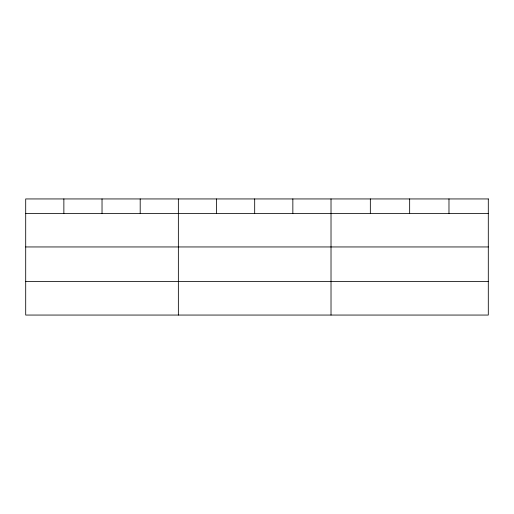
<?xml version="1.0" encoding="UTF-8"?>
<svg xmlns="http://www.w3.org/2000/svg" width="514" height="514" viewBox="0 0 514 514"><rect width="100%" height="100%" fill="white"/><g stroke="black" fill="none" stroke-linecap="round" stroke-linejoin="round"><path stroke-width="0.77" d="M25.7 213.406L488.3 213.406M25.7 246.951L488.3 246.951M25.7 281.511L488.3 281.511M448.979 198.944L448.979 213.406M409.658 198.944L409.658 213.406M370.337 198.944L370.337 213.406M331.016 198.944L331.016 315.056M292.851 198.944L292.851 213.406M254.687 198.944L254.687 213.406M216.522 198.944L216.522 213.406M178.358 198.944L178.358 315.056M140.193 198.944L140.193 213.406M102.029 198.944L102.029 213.406M63.864 198.944L63.864 213.406M488.3 198.944L25.7 198.944L25.7 315.056L488.3 315.056L488.3 198.944"/></g></svg>
